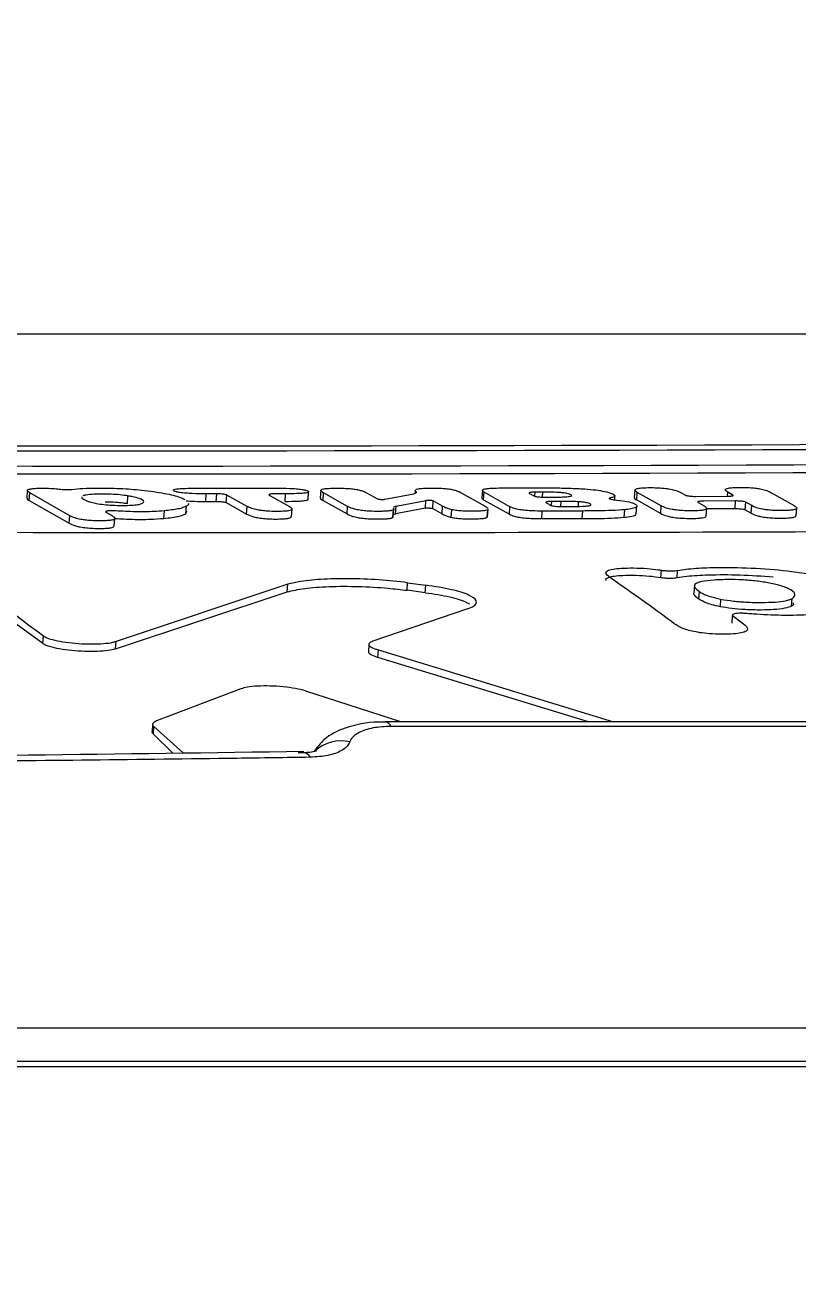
# Model space of a CAD drawing. Header units: millimetres. Extents: x -7735 to 7893, y -6545 to 6034.
# Drawn here: x 4756.22 to 4776.03, y 623.75 to 656.04 of the extents above; entities that cross this region are included whole.
import ezdxf

# ---------------------------------------------------------------- set-up
doc = ezdxf.new("R2010")
doc.units = ezdxf.units.MM
doc.layers.add('DIKOM_ОБЪЕКТ', color=7, linetype='Continuous')
doc.layers.add('DIKOM_РАЗМЕР_ОБЪЕКТА', color=7, linetype='Continuous')
doc.styles.add('style1', font='arial.ttf', dxfattribs={"width": 0.8})
doc.dimstyles.new('1-50', dxfattribs={"dimtxt": 300, "dimasz": 200, "dimexe": 100, "dimexo": 0, "dimgap": 100, "dimtad": 1, "dimtxsty": 'style1', "dimcen": 200, "dimclrd": 7, "dimclre": 7, "dimclrt": 7, "dimadec": 1, "dimazin": 2, "dimtfac": 1, "dimtmove": 0, "dimatfit": 2, "dimfxl": 0, "dimlwd": 25, "dimlwe": 18, "dimarcsym": 0})

# ---------------------------------------------------------------- blocks, each defined once
blk = doc.blocks.new('*D0')
at = {"layer": 'Defpoints', "color": 0, "transparency": 16777216}
for p in [(5893.216, 882.098), (-4595.736, 266.125), (5893.216, -5840.173)]:
    blk.add_point(p, dxfattribs=at)
at = {"layer": 'DIKOM_РАЗМЕР_ОБЪЕКТА', "color": 7, "lineweight": 18, "transparency": 16777216}
for p, q in [((5893.216, 882.098), (5893.216, -5940.173)), ((-4595.736, 266.125), (-4595.736, -5940.173))]:
    blk.add_line(p, q, dxfattribs=at)
at = {"layer": 'DIKOM_РАЗМЕР_ОБЪЕКТА', "color": 7, "lineweight": 25, "transparency": 16777216}
blk.add_line((-4395.736, -5840.173), (5693.216, -5840.173), dxfattribs=at)
at = {"layer": 'DIKOM_РАЗМЕР_ОБЪЕКТА', "color": 7, "transparency": 16777216}
for points in [[(-4395.736, -5806.84), (-4395.736, -5873.507), (-4595.736, -5840.173)], [(5693.216, -5806.84), (5693.216, -5873.507), (5893.216, -5840.173)]]:
    blk.add_solid(points, dxfattribs=at)
at = {"layer": 'DIKOM_РАЗМЕР_ОБЪЕКТА', "color": 7, "transparency": 16777216, "insert": (648.74, -5587.002), "char_height": 300, "attachment_point": 5, "style": 'style1'}
blk.add_mtext('10450', dxfattribs=at)

msp = doc.modelspace()

# ---------------------------------------------------------------- linework, layer by layer
at = {"layer": 'DIKOM_ОБЪЕКТ', "color": 7, "linetype": 'Continuous', "lineweight": 15}
for p, q in [((4898.899, 648.125), (4660.813, 648.125)), ((4756.275, 644.12), (4756.261, 643.926)), ((4756.323, 643.866), (4756.337, 644.06)), ((4757.364, 643.475), (4756.337, 644.06)), ((4758.841, 643.788), (4758.855, 643.982)), ((4760.599, 644.179), (4762.637, 644.18)), ((4760.848, 643.841), (4760.861, 644.035)), ((4761.131, 644.035), (4760.861, 644.035)), ((4761.117, 643.841), (4761.131, 644.035)), ((4761.375, 643.81), (4761.389, 644.004)), ((4761.908, 643.712), (4761.389, 644.004)), ((4762.477, 644.005), (4762.995, 643.713)), ((4762.896, 644.036), (4762.624, 644.036)), ((4762.882, 643.841), (4762.896, 644.036)), ((4763.473, 643.892), (4763.487, 644.087)), ((4763.797, 644.126), (4763.783, 643.932)), ((4763.857, 643.865), (4763.871, 644.059)), ((4764.486, 643.714), (4763.871, 644.059)), ((4764.972, 644.06), (4765.248, 643.907)), ((4765.439, 643.896), (4766.18, 644.039)), ((4766.219, 644.128), (4766.213, 644.049)), ((4766.254, 644.084), (4766.248, 644.089)), ((4767.395, 644.063), (4768.009, 643.717)), ((4767.939, 644.124), (4767.925, 643.929)), ((4767.971, 643.883), (4767.985, 644.077)), ((4768.646, 643.706), (4767.985, 644.077)), ((4768.418, 644.186), (4769.41, 644.187)), ((4769.282, 643.975), (4769.289, 644.08)), ((4769.49, 644.08), (4769.289, 644.08)), ((4769.481, 643.952), (4769.49, 644.08)), ((4769.522, 643.951), (4769.763, 643.951)), ((4771.331, 643.888), (4771.337, 643.983)), ((4771.847, 644.132), (4771.833, 643.937)), ((4771.896, 643.877), (4771.91, 644.071)), ((4772.524, 643.726), (4771.91, 644.071)), ((4773.011, 644.074), (4773.144, 644.001)), ((4773.403, 643.97), (4774.215, 643.972)), ((4774.221, 643.973), (4774.229, 644.077)), ((4774.362, 644.004), (4774.229, 644.077)), ((4774.361, 643.988), (4774.362, 644.004)), ((4775.317, 644.08), (4775.932, 643.736)), ((4756.323, 643.866), (4757.35, 643.281)), ((4760.339, 643.526), (4760.353, 643.72)), ((4760.848, 643.841), (4761.117, 643.841)), ((4761.375, 643.81), (4761.894, 643.518)), ((4761.894, 643.518), (4761.908, 643.712)), ((4763.046, 643.453), (4763.06, 643.647)), ((4763.857, 643.865), (4764.472, 643.519)), ((4764.472, 643.519), (4764.486, 643.714)), ((4765.647, 643.432), (4765.661, 643.626)), ((4765.655, 643.446), (4765.669, 643.641)), ((4765.66, 643.677), (4765.656, 643.666)), ((4765.73, 643.715), (4765.664, 643.693)), ((4765.717, 643.52), (4765.73, 643.715)), ((4766.479, 643.671), (4765.717, 643.52)), ((4765.73, 643.715), (4766.493, 643.865)), ((4766.479, 643.671), (4766.493, 643.865)), ((4766.666, 643.659), (4766.68, 643.853)), ((4766.666, 643.659), (4766.907, 643.522)), ((4766.921, 643.716), (4766.68, 643.853)), ((4766.907, 643.522), (4766.921, 643.716)), ((4767.142, 643.434), (4767.156, 643.628)), ((4767.971, 643.883), (4768.632, 643.512)), ((4768.066, 643.435), (4768.08, 643.629)), ((4768.075, 643.449), (4768.089, 643.643)), ((4768.083, 643.644), (4768.08, 643.629)), ((4768.632, 643.512), (4768.646, 643.706)), ((4769.711, 643.734), (4769.718, 643.841)), ((4769.96, 643.841), (4769.718, 643.841)), ((4769.95, 643.708), (4769.96, 643.841)), ((4769.95, 643.708), (4770.192, 643.709)), ((4770.4, 643.713), (4770.408, 643.832)), ((4771.221, 643.901), (4771.223, 643.931)), ((4771.575, 643.434), (4771.589, 643.628)), ((4771.885, 643.523), (4771.899, 643.717)), ((4771.896, 643.877), (4772.51, 643.532)), ((4772.51, 643.532), (4772.524, 643.726)), ((4773.471, 643.817), (4773.626, 643.729)), ((4774.431, 643.852), (4773.618, 643.85)), ((4773.677, 643.469), (4773.691, 643.664)), ((4773.69, 643.655), (4774.416, 643.657)), ((4774.416, 643.657), (4774.431, 643.852)), ((4774.675, 643.626), (4774.689, 643.821)), ((4774.675, 643.626), (4774.83, 643.538)), ((4774.844, 643.733), (4774.689, 643.821)), ((4774.83, 643.538), (4774.844, 643.733)), ((4775.983, 643.476), (4775.997, 643.67)), ((4757.35, 643.281), (4757.364, 643.475)), ((4758.291, 643.568), (4758.455, 643.472)), ((4758.505, 643.212), (4758.519, 643.406)), ((4759.775, 643.405), (4759.789, 643.599)), ((4760.339, 643.526), (4760.368, 643.596)), ((4768.066, 643.435), (4768.068, 643.449)), ((4769.46, 643.399), (4769.474, 643.593)), ((4769.46, 643.399), (4770.499, 643.401)), ((4770.514, 643.595), (4769.474, 643.593)), ((4770.499, 643.401), (4770.514, 643.595)), ((4772.516, 641.885), (4772.53, 642.078)), ((4772.929, 641.879), (4772.943, 642.073)), ((4762.954, 641.717), (4758.552, 640.256)), ((4762.94, 641.523), (4762.954, 641.717)), ((4766.008, 641.564), (4766.022, 641.758)), ((4766.022, 641.758), (4766.49, 641.696)), ((4766.476, 641.502), (4766.49, 641.696)), ((4773.374, 641.686), (4773.36, 641.491)), ((4756.676, 640.199), (4754.764, 641.589)), ((4758.538, 640.063), (4762.94, 641.523)), ((4766.476, 641.502), (4766.008, 641.564)), ((4773.488, 641.337), (4773.502, 641.53)), ((4767.559, 641.088), (4765.131, 640.26)), ((4774.042, 641.143), (4774.055, 641.337)), ((4775.863, 641.157), (4775.877, 641.35)), ((4774.342, 640.722), (4774.355, 640.915)), ((4774.355, 640.915), (4774.635, 640.708)), ((4756.676, 640.199), (4756.69, 640.393)), ((4758.538, 640.063), (4758.552, 640.256)), ((4765.031, 640.182), (4765.017, 639.989)), ((4765.26, 639.844), (4765.274, 640.038)), ((4770.658, 638.191), (4765.26, 639.844)), ((4765.274, 640.038), (4771.304, 638.191)), ((4761.751, 639.04), (4759.588, 638.219)), ((4763.405, 638.988), (4765.868, 638.191)), ((4759.487, 638.133), (4759.473, 637.94)), ((4830.644, 638.191), (4765.452, 638.191)), ((4759.508, 637.877), (4759.521, 638.071)), ((4760.006, 637.392), (4759.508, 637.877)), ((4759.521, 638.071), (4760.275, 637.395)), ((4830.742, 638.077), (4765.602, 638.077)), ((4763.365, 637.401), (4763.355, 637.401)), ((4658.591, 630.356), (4936.9, 630.356)), ((4936.899, 629.489), (4659.227, 629.489)), ((4936.899, 629.354), (4659.485, 629.354))]:
    msp.add_line(p, q, dxfattribs=at)
for centre, radius, start, end in [((4765.427, 638.004), 0.189, 22.5751, 81.6009), ((4764.316, 636.721), 0.986, 76.9164, 131.9414), ((4763.336, 637.192), 0.212, 26.1808, 81.9573)]:
    msp.add_arc(centre, radius, start, end, dxfattribs=at)
for points, knots in [([(4765.966, 267.127), (4765.959, 269.147), (4765.939, 275.006), (4765.781, 284.701), (4765.438, 296.2), (4764.931, 307.676), (4764.264, 319.121), (4763.433, 330.527), (4762.442, 341.883), (4761.291, 353.183), (4759.98, 364.418), (4758.512, 375.578), (4756.885, 386.657), (4755.103, 397.645), (4753.166, 408.534), (4751.076, 419.316), (4748.834, 429.983), (4746.442, 440.528), (4743.901, 450.941), (4741.214, 461.215), (4738.383, 471.343), (4735.41, 481.316), (4732.296, 491.128), (4729.044, 500.771), (4725.658, 510.239), (4722.138, 519.522), (4718.489, 528.615), (4714.711, 537.511), (4710.808, 546.203), (4706.784, 554.685), (4702.642, 562.95), (4698.383, 570.992), (4694.011, 578.805), (4689.531, 586.384), (4684.943, 593.721), (4680.254, 600.812), (4675.465, 607.651), (4670.58, 614.234), (4665.604, 620.555), (4660.539, 626.609), (4655.389, 632.392), (4650.159, 637.9), (4644.853, 643.127), (4639.473, 648.07), (4634.025, 652.726), (4628.512, 657.09), (4622.939, 661.16), (4617.31, 664.931), (4611.63, 668.406), (4605.901, 671.558), (4601.282, 673.896), (4598.561, 675.073), (4597.779, 675.412)], [0, 0, 0, 0, 0.010755, 0.031188, 0.051621, 0.072055, 0.092489, 0.112922, 0.133356, 0.15379, 0.174224, 0.194659, 0.215093, 0.235528, 0.255963, 0.276399, 0.296834, 0.317271, 0.337707, 0.358144, 0.378582, 0.399019, 0.419458, 0.439897, 0.460336, 0.480776, 0.501217, 0.521658, 0.5421, 0.562542, 0.582985, 0.603428, 0.623873, 0.644317, 0.664762, 0.685208, 0.705653, 0.726099, 0.746544, 0.76699, 0.787434, 0.807878, 0.828321, 0.848762, 0.8692, 0.889637, 0.91007, 0.930499, 0.950924, 0.971343, 0.991758, 1, 1, 1, 1]), ([(4835.851, 645.749), (4809.82, 645.5), (4757.755, 645.003), (4705.762, 645.509), (4679.763, 645.762)], [0, 0, 0, 0, 0.4999606, 1, 1, 1, 1]), ([(4836.119, 645.636), (4810.088, 645.381), (4758.022, 644.872), (4706.03, 645.39), (4680.032, 645.648)], [0, 0, 0, 0, 0.499958, 1, 1, 1, 1]), ([(4836.924, 645.28), (4810.892, 645.008), (4758.824, 644.464), (4706.834, 645.017), (4680.837, 645.294)], [0, 0, 0, 0, 0.499953, 1, 1, 1, 1]), ([(4680.822, 645.099), (4706.815, 644.822), (4758.805, 644.269), (4810.873, 644.813), (4836.91, 645.085)], [0, 0, 0, 0, 0.499954, 1, 1, 1, 1]), ([(4756.337, 644.06), (4756.305, 644.081), (4756.258, 644.111), (4756.291, 644.147), (4756.372, 644.168), (4756.52, 644.179), (4756.708, 644.182), (4756.916, 644.175), (4757.057, 644.162), (4757.122, 644.154), (4757.135, 644.153)], [0, 0, 0, 0, 0.26188, 0.378454, 0.496281, 0.598396, 0.727886, 0.860207, 0.972247, 1, 1, 1, 1]), ([(4757.135, 644.153), (4757.156, 644.15), (4757.199, 644.146), (4757.271, 644.143), (4757.339, 644.143), (4757.387, 644.146), (4757.407, 644.148), (4757.413, 644.149)], [0, 0, 0, 0, 0.226842, 0.453773, 0.681694, 0.907553, 1, 1, 1, 1]), ([(4757.413, 644.149), (4757.506, 644.159), (4757.69, 644.179), (4758.127, 644.187), (4758.649, 644.177), (4759.157, 644.14), (4759.417, 644.106), (4759.517, 644.093)], [0, 0, 0, 0, 0.172548, 0.344064, 0.597234, 0.845517, 1, 1, 1, 1]), ([(4757.677, 643.954), (4757.675, 643.952), (4757.654, 643.928), (4757.705, 643.901), (4757.751, 643.877)], [0, 0, 0, 0, 0.09231, 1, 1, 1, 1]), ([(4758.855, 643.982), (4758.79, 643.992), (4758.661, 644.011), (4758.427, 644.026), (4758.194, 644.03), (4757.969, 644.025), (4757.787, 644.008), (4757.725, 643.99), (4757.699, 643.983)], [0, 0, 0, 0, 0.1705556, 0.3421337, 0.4899672, 0.6667457, 0.8602461, 1, 1, 1, 1]), ([(4759.213, 643.785), (4759.237, 643.803), (4759.291, 643.843), (4759.18, 643.907), (4759.012, 643.956), (4758.889, 643.977), (4758.855, 643.982)], [0, 0, 0, 0, 0.283754, 0.639783, 0.900094, 1, 1, 1, 1]), ([(4759.517, 644.093), (4759.7, 644.062), (4760.065, 644.002), (4760.231, 643.929), (4760.314, 643.893)], [0, 0, 0, 0, 0.50067, 1, 1, 1, 1]), ([(4760.861, 644.035), (4760.743, 644.036), (4760.571, 644.037), (4760.339, 644.05), (4760.192, 644.065), (4760.084, 644.087), (4760.024, 644.112), (4760.01, 644.136), (4760.06, 644.154), (4760.162, 644.168), (4760.344, 644.178), (4760.506, 644.179), (4760.599, 644.179)], [0, 0, 0, 0, 0.182528, 0.266103, 0.350437, 0.422646, 0.513411, 0.608933, 0.675544, 0.741999, 0.853308, 1, 1, 1, 1]), ([(4761.389, 644.004), (4761.387, 644.006), (4761.378, 644.01), (4761.348, 644.018), (4761.292, 644.027), (4761.224, 644.033), (4761.168, 644.035), (4761.138, 644.035), (4761.131, 644.035)], [0, 0, 0, 0, 0.070182, 0.28716, 0.503955, 0.719298, 0.931953, 1, 1, 1, 1]), ([(4762.624, 644.036), (4762.602, 644.035), (4762.558, 644.035), (4762.506, 644.029), (4762.475, 644.022), (4762.466, 644.013), (4762.474, 644.007), (4762.477, 644.005)], [0, 0, 0, 0, 0.212281, 0.425863, 0.63888, 0.853683, 1, 1, 1, 1]), ([(4762.637, 644.18), (4762.757, 644.179), (4762.931, 644.178), (4763.166, 644.166), (4763.314, 644.15), (4763.422, 644.129), (4763.482, 644.104), (4763.495, 644.08), (4763.445, 644.061), (4763.342, 644.047), (4763.157, 644.037), (4762.991, 644.036), (4762.896, 644.036)], [0, 0, 0, 0, 0.184002, 0.267157, 0.351023, 0.423221, 0.512705, 0.606603, 0.672699, 0.738719, 0.850613, 1, 1, 1, 1]), ([(4763.871, 644.059), (4763.856, 644.068), (4763.825, 644.087), (4763.796, 644.11), (4763.802, 644.122), (4763.803, 644.126)], [0, 0, 0, 0, 0.412719, 0.828363, 1, 1, 1, 1]), ([(4763.808, 644.142), (4763.823, 644.149), (4763.853, 644.162), (4763.968, 644.175), (4764.154, 644.182), (4764.359, 644.18), (4764.552, 644.17), (4764.666, 644.157), (4764.719, 644.147), (4764.737, 644.144)], [0, 0, 0, 0, 0.135337, 0.270952, 0.43568, 0.673183, 0.803007, 0.933142, 1, 1, 1, 1]), ([(4764.737, 644.144), (4764.775, 644.135), (4764.849, 644.117), (4764.917, 644.088), (4764.954, 644.07), (4764.972, 644.06)], [0, 0, 0, 0, 0.341958, 0.669494, 1, 1, 1, 1]), ([(4766.18, 644.039), (4766.208, 644.045), (4766.253, 644.056), (4766.252, 644.069), (4766.251, 644.074)], [0, 0, 0, 0, 0.621305, 1, 1, 1, 1]), ([(4766.248, 644.089), (4766.241, 644.095), (4766.227, 644.107), (4766.215, 644.121), (4766.22, 644.127), (4766.221, 644.128)], [0, 0, 0, 0, 0.445537, 0.936835, 1, 1, 1, 1]), ([(4766.23, 644.144), (4766.245, 644.151), (4766.275, 644.164), (4766.391, 644.177), (4766.576, 644.184), (4766.781, 644.183), (4766.974, 644.172), (4767.088, 644.159), (4767.141, 644.15), (4767.159, 644.147)], [0, 0, 0, 0, 0.135259, 0.271114, 0.435425, 0.672872, 0.802663, 0.933129, 1, 1, 1, 1]), ([(4767.159, 644.147), (4767.197, 644.137), (4767.27, 644.119), (4767.34, 644.091), (4767.376, 644.072), (4767.395, 644.063)], [0, 0, 0, 0, 0.341375, 0.669401, 1, 1, 1, 1]), ([(4767.985, 644.077), (4767.961, 644.094), (4767.923, 644.12), (4767.96, 644.152), (4768.053, 644.171), (4768.211, 644.183), (4768.341, 644.185), (4768.418, 644.186)], [0, 0, 0, 0, 0.2992448, 0.4676222, 0.6373916, 0.7855402, 1, 1, 1, 1]), ([(4769.289, 644.08), (4769.267, 644.079), (4769.223, 644.078), (4769.172, 644.073), (4769.14, 644.065), (4769.132, 644.057), (4769.14, 644.051), (4769.143, 644.048)], [0, 0, 0, 0, 0.21218, 0.42567, 0.639064, 0.853605, 1, 1, 1, 1]), ([(4769.143, 644.048), (4769.172, 644.032), (4769.212, 644.01), (4769.253, 643.987), (4769.263, 643.982)], [0, 0, 0, 0, 0.7408276, 1, 1, 1, 1]), ([(4769.263, 643.982), (4769.264, 643.981), (4769.27, 643.978), (4769.294, 643.97), (4769.346, 643.961), (4769.412, 643.954), (4769.473, 643.951), (4769.509, 643.951), (4769.522, 643.951)], [0, 0, 0, 0, 0.017709, 0.234414, 0.451322, 0.667558, 0.881057, 1, 1, 1, 1]), ([(4769.41, 644.187), (4769.535, 644.187), (4769.784, 644.187), (4770.174, 644.181), (4770.434, 644.167), (4770.566, 644.16)], [0, 0, 0, 0, 0.330447, 0.659563, 1, 1, 1, 1]), ([(4770.135, 643.963), (4770.158, 643.966), (4770.203, 643.972), (4770.227, 643.985), (4770.227, 644.004), (4770.194, 644.025), (4770.111, 644.047), (4770.01, 644.061), (4769.864, 644.073), (4769.686, 644.079), (4769.554, 644.08), (4769.49, 644.08)], [0, 0, 0, 0, 0.083706, 0.167407, 0.227885, 0.394174, 0.492826, 0.592013, 0.682771, 0.846761, 1, 1, 1, 1]), ([(4769.763, 643.951), (4769.808, 643.952), (4769.895, 643.952), (4770.025, 643.955), (4770.098, 643.96), (4770.135, 643.963)], [0, 0, 0, 0, 0.335317, 0.661648, 1, 1, 1, 1]), ([(4770.566, 644.16), (4770.664, 644.152), (4770.858, 644.136), (4771.108, 644.093), (4771.278, 644.04), (4771.363, 643.985), (4771.305, 643.949), (4771.242, 643.935), (4771.223, 643.931)], [0, 0, 0, 0, 0.16752, 0.33532, 0.555393, 0.78835, 0.932151, 1, 1, 1, 1]), ([(4771.91, 644.071), (4771.878, 644.092), (4771.832, 644.122), (4771.862, 644.158), (4771.943, 644.179), (4772.091, 644.192), (4772.268, 644.195), (4772.448, 644.191), (4772.604, 644.179), (4772.75, 644.16), (4772.907, 644.124), (4772.971, 644.094), (4773.011, 644.074)], [0, 0, 0, 0, 0.184117, 0.26801, 0.35275, 0.425577, 0.51742, 0.595015, 0.659517, 0.723927, 0.825212, 1, 1, 1, 1]), ([(4773.144, 644.001), (4773.145, 644), (4773.151, 643.996), (4773.175, 643.989), (4773.227, 643.98), (4773.292, 643.974), (4773.354, 643.97), (4773.39, 643.97), (4773.403, 643.97)], [0, 0, 0, 0, 0.017734, 0.234389, 0.451272, 0.666212, 0.881102, 1, 1, 1, 1]), ([(4774.229, 644.077), (4774.196, 644.098), (4774.149, 644.129), (4774.18, 644.165), (4774.257, 644.186), (4774.4, 644.198), (4774.582, 644.201), (4774.772, 644.196), (4774.936, 644.183), (4775.082, 644.161), (4775.222, 644.126), (4775.282, 644.097), (4775.317, 644.08)], [0, 0, 0, 0, 0.189223, 0.270895, 0.353366, 0.425182, 0.512772, 0.604626, 0.670305, 0.735498, 0.846929, 1, 1, 1, 1]), ([(4774.215, 643.972), (4774.237, 643.973), (4774.281, 643.974), (4774.332, 643.979), (4774.364, 643.987), (4774.373, 643.996), (4774.365, 644.002), (4774.362, 644.004)], [0, 0, 0, 0, 0.212324, 0.425836, 0.638782, 0.853663, 1, 1, 1, 1]), ([(4837.546, 643.672), (4824.909, 643.492), (4799.634, 643.132), (4761.744, 642.985), (4723.872, 643.144), (4698.643, 643.511), (4686.028, 643.694)], [0, 0, 0, 0, 0.249967, 0.49993, 0.749966, 1, 1, 1, 1]), ([(4756.269, 643.926), (4756.272, 643.912), (4756.275, 643.893), (4756.311, 643.872), (4756.323, 643.866)], [0, 0, 0, 0, 0.673656, 1, 1, 1, 1]), ([(4757.751, 643.877), (4757.771, 643.868), (4757.81, 643.849), (4757.911, 643.815), (4758.025, 643.794), (4758.093, 643.781)], [0, 0, 0, 0, 0.289197, 0.572011, 1, 1, 1, 1]), ([(4758.093, 643.781), (4758.157, 643.772), (4758.285, 643.755), (4758.534, 643.739), (4758.779, 643.736), (4759, 643.744), (4759.143, 643.762), (4759.192, 643.778), (4759.213, 643.785)], [0, 0, 0, 0, 0.1669885, 0.3345572, 0.5382118, 0.7053263, 0.8730979, 1, 1, 1, 1]), ([(4758.273, 643.833), (4758.288, 643.833), (4758.372, 643.833), (4758.536, 643.824), (4758.713, 643.807), (4758.805, 643.793), (4758.841, 643.788)], [0, 0, 0, 0, 0.078329, 0.42661, 0.775722, 1, 1, 1, 1]), ([(4760.353, 643.72), (4760.327, 643.707), (4760.274, 643.68), (4760.109, 643.636), (4759.915, 643.614), (4759.789, 643.599)], [0, 0, 0, 0, 0.264585, 0.52627, 1, 1, 1, 1]), ([(4760.344, 643.855), (4760.417, 643.851), (4760.587, 643.842), (4760.753, 643.841), (4760.848, 643.841)], [0, 0, 0, 0, 0.431267, 1, 1, 1, 1]), ([(4760.396, 643.789), (4760.401, 643.784), (4760.425, 643.759), (4760.385, 643.737), (4760.353, 643.72)], [0, 0, 0, 0, 0.226417, 1, 1, 1, 1]), ([(4761.117, 643.841), (4761.123, 643.841), (4761.153, 643.841), (4761.207, 643.839), (4761.275, 643.833), (4761.331, 643.824), (4761.363, 643.816), (4761.373, 643.811), (4761.375, 643.81)], [0, 0, 0, 0, 0.060736, 0.273317, 0.486009, 0.699645, 0.914828, 1, 1, 1, 1]), ([(4762.995, 643.713), (4763.028, 643.69), (4763.076, 643.658), (4763.044, 643.619), (4762.967, 643.598), (4762.824, 643.585), (4762.643, 643.582), (4762.453, 643.588), (4762.29, 643.603), (4762.144, 643.626), (4762.004, 643.664), (4761.943, 643.694), (4761.908, 643.712)], [0, 0, 0, 0, 0.1906492, 0.2721733, 0.3544958, 0.4264927, 0.5132919, 0.6043628, 0.6695926, 0.7344914, 0.8457169, 1, 1, 1, 1]), ([(4762.882, 643.841), (4763.001, 643.842), (4763.173, 643.844), (4763.362, 643.856), (4763.454, 643.873), (4763.473, 643.883), (4763.473, 643.892), (4763.473, 643.892)], [0, 0, 0, 0, 0.438625, 0.632946, 0.829413, 0.999282, 1, 1, 1, 1]), ([(4763.789, 643.931), (4763.787, 643.928), (4763.781, 643.916), (4763.811, 643.893), (4763.842, 643.874), (4763.857, 643.865)], [0, 0, 0, 0, 0.161795, 0.578407, 1, 1, 1, 1]), ([(4765.661, 643.626), (4765.648, 643.619), (4765.621, 643.606), (4765.533, 643.594), (4765.435, 643.588), (4765.301, 643.584), (4765.132, 643.585), (4764.946, 643.597), (4764.79, 643.616), (4764.625, 643.651), (4764.538, 643.685), (4764.494, 643.709), (4764.486, 643.714)], [0, 0, 0, 0, 0.087392, 0.17533, 0.226364, 0.293206, 0.427961, 0.518717, 0.610004, 0.730112, 0.947164, 1, 1, 1, 1]), ([(4765.248, 643.907), (4765.249, 643.906), (4765.253, 643.904), (4765.267, 643.9), (4765.295, 643.896), (4765.328, 643.893), (4765.364, 643.891), (4765.398, 643.891), (4765.424, 643.893), (4765.434, 643.895), (4765.439, 643.896)], [0, 0, 0, 0, 0.0380793, 0.1855028, 0.3326746, 0.4779548, 0.6232055, 0.7673463, 0.9119999, 1, 1, 1, 1]), ([(4765.656, 643.666), (4765.66, 643.662), (4765.666, 643.654), (4765.671, 643.641), (4765.665, 643.631), (4765.661, 643.626)], [0, 0, 0, 0, 0.298065, 0.596422, 1, 1, 1, 1]), ([(4766.479, 643.671), (4766.481, 643.671), (4766.489, 643.672), (4766.508, 643.674), (4766.541, 643.675), (4766.577, 643.673), (4766.611, 643.671), (4766.64, 643.667), (4766.658, 643.662), (4766.664, 643.66), (4766.666, 643.659)], [0, 0, 0, 0, 0.0231051, 0.1723317, 0.32115, 0.4687234, 0.6176408, 0.7660441, 0.9157635, 1, 1, 1, 1]), ([(4766.68, 643.853), (4766.679, 643.853), (4766.675, 643.856), (4766.661, 643.86), (4766.633, 643.864), (4766.599, 643.867), (4766.563, 643.869), (4766.529, 643.868), (4766.506, 643.867), (4766.496, 643.865), (4766.493, 643.865)], [0, 0, 0, 0, 0.0426, 0.193772, 0.345857, 0.4949, 0.644215, 0.792833, 0.94059, 1, 1, 1, 1]), ([(4767.156, 643.628), (4767.118, 643.638), (4767.044, 643.657), (4766.975, 643.687), (4766.939, 643.706), (4766.921, 643.716)], [0, 0, 0, 0, 0.342163, 0.669837, 1, 1, 1, 1]), ([(4768.08, 643.629), (4768.067, 643.622), (4768.041, 643.609), (4767.934, 643.594), (4767.756, 643.587), (4767.553, 643.588), (4767.358, 643.598), (4767.235, 643.613), (4767.178, 643.624), (4767.156, 643.628)], [0, 0, 0, 0, 0.129525, 0.259717, 0.414662, 0.653721, 0.785428, 0.917832, 1, 1, 1, 1]), ([(4767.925, 643.929), (4767.925, 643.929), (4767.915, 643.914), (4767.943, 643.898), (4767.971, 643.883)], [0, 0, 0, 0, 0.0161419, 1, 1, 1, 1]), ([(4768.009, 643.717), (4768.026, 643.707), (4768.06, 643.688), (4768.076, 643.668), (4768.084, 643.658)], [0, 0, 0, 0, 0.5087057, 1, 1, 1, 1]), ([(4769.474, 643.593), (4769.391, 643.594), (4769.25, 643.595), (4769.047, 643.608), (4768.883, 643.629), (4768.734, 643.663), (4768.679, 643.69), (4768.646, 643.706)], [0, 0, 0, 0, 0.222176, 0.377166, 0.532493, 0.719268, 1, 1, 1, 1]), ([(4769.718, 643.841), (4769.696, 643.84), (4769.652, 643.84), (4769.601, 643.834), (4769.569, 643.826), (4769.561, 643.817), (4769.568, 643.811), (4769.571, 643.809)], [0, 0, 0, 0, 0.212261, 0.425728, 0.639437, 0.853976, 1, 1, 1, 1]), ([(4769.571, 643.809), (4769.584, 643.801), (4769.624, 643.779), (4769.665, 643.756), (4769.692, 643.74)], [0, 0, 0, 0, 0.325381, 1, 1, 1, 1]), ([(4769.692, 643.74), (4769.692, 643.74), (4769.699, 643.736), (4769.722, 643.729), (4769.774, 643.719), (4769.84, 643.712), (4769.901, 643.709), (4769.937, 643.709), (4769.95, 643.708)], [0, 0, 0, 0, 0.017732, 0.234174, 0.449985, 0.666206, 0.879659, 1, 1, 1, 1]), ([(4770.408, 643.832), (4770.355, 643.835), (4770.253, 643.839), (4770.104, 643.841), (4770.008, 643.841), (4769.96, 643.841)], [0, 0, 0, 0, 0.34746, 0.672663, 1, 1, 1, 1]), ([(4770.192, 643.709), (4770.301, 643.71), (4770.456, 643.711), (4770.625, 643.723), (4770.707, 643.738), (4770.733, 643.758), (4770.704, 643.78), (4770.646, 643.802), (4770.552, 643.819), (4770.47, 643.828), (4770.42, 643.832), (4770.408, 643.832)], [0, 0, 0, 0, 0.252545, 0.360164, 0.468957, 0.564018, 0.678189, 0.80061, 0.886367, 0.972234, 1, 1, 1, 1]), ([(4771.589, 643.628), (4771.482, 643.62), (4771.269, 643.605), (4770.896, 643.597), (4770.642, 643.596), (4770.514, 643.595)], [0, 0, 0, 0, 0.332873, 0.664336, 1, 1, 1, 1]), ([(4771.223, 643.931), (4771.214, 643.929), (4771.196, 643.924), (4771.188, 643.915), (4771.204, 643.904), (4771.242, 643.894), (4771.285, 643.887), (4771.313, 643.884), (4771.318, 643.883)], [0, 0, 0, 0, 0.152685, 0.350251, 0.54878, 0.747559, 0.946551, 1, 1, 1, 1]), ([(4771.318, 643.883), (4771.415, 643.872), (4771.608, 643.85), (4771.818, 643.8), (4771.906, 643.742), (4771.9, 643.687), (4771.767, 643.648), (4771.643, 643.634), (4771.589, 643.628)], [0, 0, 0, 0, 0.162486, 0.326421, 0.523416, 0.734363, 0.88452, 1, 1, 1, 1]), ([(4771.84, 643.937), (4771.837, 643.934), (4771.823, 643.915), (4771.862, 643.894), (4771.896, 643.877)], [0, 0, 0, 0, 0.142212, 1, 1, 1, 1]), ([(4773.626, 643.729), (4773.659, 643.707), (4773.707, 643.675), (4773.675, 643.635), (4773.599, 643.613), (4773.458, 643.601), (4773.277, 643.598), (4773.088, 643.602), (4772.921, 643.616), (4772.771, 643.639), (4772.623, 643.676), (4772.561, 643.708), (4772.524, 643.726)], [0, 0, 0, 0, 0.19243, 0.272679, 0.35371, 0.425023, 0.510107, 0.600025, 0.666767, 0.733345, 0.84103, 1, 1, 1, 1]), ([(4773.618, 643.85), (4773.596, 643.849), (4773.552, 643.848), (4773.501, 643.843), (4773.469, 643.835), (4773.46, 643.826), (4773.468, 643.82), (4773.471, 643.817)], [0, 0, 0, 0, 0.21239, 0.425163, 0.638915, 0.853838, 1, 1, 1, 1]), ([(4774.416, 643.657), (4774.428, 643.657), (4774.462, 643.657), (4774.522, 643.654), (4774.588, 643.648), (4774.641, 643.639), (4774.666, 643.631), (4774.674, 643.627), (4774.675, 643.626)], [0, 0, 0, 0, 0.105832, 0.318768, 0.531069, 0.74574, 0.961144, 1, 1, 1, 1]), ([(4774.689, 643.821), (4774.687, 643.822), (4774.677, 643.827), (4774.648, 643.835), (4774.592, 643.843), (4774.524, 643.85), (4774.468, 643.852), (4774.438, 643.852), (4774.431, 643.852)], [0, 0, 0, 0, 0.0705308, 0.2867533, 0.5036631, 0.7191589, 0.9333371, 1, 1, 1, 1]), ([(4775.932, 643.736), (4775.965, 643.713), (4776.013, 643.682), (4775.981, 643.642), (4775.904, 643.62), (4775.762, 643.607), (4775.581, 643.604), (4775.391, 643.609), (4775.228, 643.624), (4775.082, 643.647), (4774.94, 643.684), (4774.879, 643.715), (4774.844, 643.733)], [0, 0, 0, 0, 0.190746, 0.272143, 0.354346, 0.426092, 0.512687, 0.60336, 0.668464, 0.733238, 0.844678, 1, 1, 1, 1]), ([(4758.455, 643.472), (4758.488, 643.449), (4758.535, 643.417), (4758.505, 643.378), (4758.43, 643.356), (4758.292, 643.344), (4758.117, 643.342), (4757.932, 643.347), (4757.765, 643.361), (4757.615, 643.384), (4757.464, 643.423), (4757.402, 643.456), (4757.364, 643.475)], [0, 0, 0, 0, 0.19044, 0.269862, 0.350151, 0.420744, 0.504444, 0.593001, 0.660683, 0.728008, 0.834729, 1, 1, 1, 1]), ([(4758.536, 643.597), (4758.513, 643.598), (4758.466, 643.601), (4758.397, 643.601), (4758.34, 643.597), (4758.299, 643.59), (4758.281, 643.58), (4758.282, 643.573), (4758.291, 643.569), (4758.291, 643.568)], [0, 0, 0, 0, 0.1637437, 0.3278339, 0.4911057, 0.6549698, 0.8198894, 0.9854982, 1, 1, 1, 1]), ([(4758.522, 643.403), (4758.676, 643.394), (4758.982, 643.377), (4759.425, 643.38), (4759.661, 643.397), (4759.775, 643.405)], [0, 0, 0, 0, 0.340967, 0.680519, 1, 1, 1, 1]), ([(4759.789, 643.599), (4759.702, 643.593), (4759.485, 643.576), (4759.049, 643.57), (4758.709, 643.588), (4758.536, 643.597)], [0, 0, 0, 0, 0.248363, 0.616604, 1, 1, 1, 1]), ([(4759.775, 643.405), (4759.847, 643.412), (4759.988, 643.427), (4760.204, 643.466), (4760.285, 643.502), (4760.339, 643.526)], [0, 0, 0, 0, 0.264582, 0.517708, 1, 1, 1, 1]), ([(4761.894, 643.518), (4761.938, 643.496), (4762.002, 643.464), (4762.167, 643.425), (4762.319, 643.403), (4762.504, 643.391), (4762.695, 643.388), (4762.866, 643.394), (4762.976, 643.409), (4763.037, 643.429), (4763.037, 643.445), (4763.038, 643.453)], [0, 0, 0, 0, 0.235005, 0.3352924, 0.436629, 0.5251751, 0.632212, 0.7443773, 0.8246002, 0.9046441, 1, 1, 1, 1]), ([(4764.472, 643.519), (4764.513, 643.499), (4764.575, 643.468), (4764.729, 643.43), (4764.876, 643.408), (4765.052, 643.394), (4765.241, 643.39), (4765.414, 643.392), (4765.549, 643.402), (4765.621, 643.417), (4765.64, 643.428), (4765.647, 643.432)], [0, 0, 0, 0, 0.23327, 0.350071, 0.447196, 0.54474, 0.656051, 0.771145, 0.858895, 0.947015, 1, 1, 1, 1]), ([(4765.641, 643.483), (4765.64, 643.486), (4765.639, 643.497), (4765.667, 643.51), (4765.707, 643.518), (4765.717, 643.52)], [0, 0, 0, 0, 0.170787, 0.791347, 1, 1, 1, 1]), ([(4765.647, 643.432), (4765.651, 643.436), (4765.656, 643.44), (4765.654, 643.445), (4765.654, 643.446)], [0, 0, 0, 0, 0.815949, 1, 1, 1, 1]), ([(4766.907, 643.522), (4766.925, 643.512), (4766.962, 643.492), (4767.032, 643.462), (4767.105, 643.443), (4767.142, 643.434)], [0, 0, 0, 0, 0.338238, 0.665333, 1, 1, 1, 1]), ([(4767.142, 643.434), (4767.178, 643.427), (4767.25, 643.414), (4767.407, 643.399), (4767.611, 643.392), (4767.81, 643.394), (4767.967, 643.405), (4768.041, 643.419), (4768.059, 643.43), (4768.066, 643.435)], [0, 0, 0, 0, 0.129943, 0.260302, 0.415618, 0.654339, 0.785804, 0.918182, 1, 1, 1, 1]), ([(4768.632, 643.512), (4768.668, 643.494), (4768.724, 643.467), (4768.88, 643.433), (4769.044, 643.413), (4769.246, 643.4), (4769.381, 643.399), (4769.46, 643.399)], [0, 0, 0, 0, 0.30074, 0.469351, 0.639564, 0.787793, 1, 1, 1, 1]), ([(4770.499, 643.401), (4770.625, 643.401), (4770.877, 643.403), (4771.251, 643.41), (4771.466, 643.426), (4771.575, 643.434)], [0, 0, 0, 0, 0.329595, 0.659724, 1, 1, 1, 1]), ([(4771.575, 643.434), (4771.647, 643.442), (4771.79, 643.46), (4771.884, 643.494), (4771.873, 643.517), (4771.87, 643.524)], [0, 0, 0, 0, 0.406362, 0.814292, 1, 1, 1, 1]), ([(4772.51, 643.532), (4772.554, 643.51), (4772.618, 643.479), (4772.784, 643.44), (4772.941, 643.418), (4773.133, 643.406), (4773.317, 643.403), (4773.481, 643.409), (4773.593, 643.422), (4773.665, 643.442), (4773.671, 643.459), (4773.674, 643.469)], [0, 0, 0, 0, 0.228587, 0.331514, 0.435504, 0.525243, 0.637066, 0.731397, 0.810331, 0.88905, 1, 1, 1, 1]), ([(4774.83, 643.538), (4774.875, 643.516), (4774.939, 643.484), (4775.105, 643.445), (4775.257, 643.424), (4775.442, 643.412), (4775.632, 643.41), (4775.803, 643.416), (4775.913, 643.432), (4775.974, 643.452), (4775.975, 643.468), (4775.975, 643.477)], [0, 0, 0, 0, 0.2369413, 0.3369092, 0.4380276, 0.5264173, 0.6330018, 0.7446984, 0.8247965, 0.9046549, 1, 1, 1, 1]), ([(4757.35, 643.281), (4757.394, 643.258), (4757.458, 643.226), (4757.625, 643.186), (4757.781, 643.163), (4757.972, 643.15), (4758.154, 643.147), (4758.315, 643.152), (4758.423, 643.164), (4758.493, 643.184), (4758.499, 643.202), (4758.502, 643.212)], [0, 0, 0, 0, 0.232877, 0.335805, 0.439712, 0.529885, 0.643209, 0.735195, 0.81285, 0.890393, 1, 1, 1, 1]), ([(4771.207, 641.892), (4771.155, 641.934), (4771.081, 641.994), (4771.132, 642.067), (4771.265, 642.108), (4771.506, 642.132), (4771.812, 642.139), (4772.151, 642.126), (4772.39, 642.1), (4772.502, 642.083), (4772.53, 642.078)], [0, 0, 0, 0, 0.256508, 0.3727724, 0.4902887, 0.5914731, 0.7200667, 0.8515128, 0.9631518, 1, 1, 1, 1]), ([(4772.53, 642.078), (4772.56, 642.074), (4772.621, 642.066), (4772.727, 642.06), (4772.827, 642.06), (4772.9, 642.066), (4772.932, 642.071), (4772.943, 642.073)], [0, 0, 0, 0, 0.2219187, 0.4445386, 0.66589, 0.8873696, 1, 1, 1, 1]), ([(4772.943, 642.073), (4773.09, 642.094), (4773.383, 642.136), (4774.091, 642.155), (4774.943, 642.139), (4775.783, 642.068), (4776.213, 642), (4776.381, 641.974)], [0, 0, 0, 0, 0.1701819, 0.3395012, 0.5935173, 0.8418024, 1, 1, 1, 1]), ([(4754.778, 641.783), (4755.144, 641.526), (4755.783, 641.079), (4756.419, 640.598), (4756.69, 640.393)], [0, 0, 0, 0, 0.574177, 1, 1, 1, 1]), ([(4766.022, 641.758), (4765.779, 641.785), (4765.293, 641.84), (4764.502, 641.868), (4763.781, 641.85), (4763.251, 641.795), (4763.039, 641.74), (4762.954, 641.717)], [0, 0, 0, 0, 0.214283, 0.428664, 0.642619, 0.856499, 1, 1, 1, 1]), ([(4767.559, 641.088), (4767.617, 641.111), (4767.774, 641.174), (4767.821, 641.297), (4767.622, 641.444), (4767.179, 641.587), (4766.724, 641.659), (4766.49, 641.696)], [0, 0, 0, 0, 0.128004, 0.342734, 0.557823, 0.773199, 1, 1, 1, 1]), ([(4772.516, 641.885), (4772.418, 641.898), (4772.222, 641.925), (4771.87, 641.944), (4771.561, 641.941), (4771.312, 641.923), (4771.157, 641.889), (4771.088, 641.852), (4771.103, 641.825), (4771.107, 641.818)], [0, 0, 0, 0, 0.166252, 0.333406, 0.513245, 0.645868, 0.779055, 0.940031, 1, 1, 1, 1]), ([(4772.86, 640.708), (4772.664, 640.853), (4772.114, 641.262), (4771.563, 641.645), (4771.207, 641.892)], [0, 0, 0, 0, 0.354519, 1, 1, 1, 1]), ([(4772.929, 641.879), (4772.911, 641.876), (4772.871, 641.87), (4772.785, 641.866), (4772.683, 641.868), (4772.589, 641.874), (4772.537, 641.882), (4772.516, 641.885)], [0, 0, 0, 0, 0.176002, 0.397731, 0.61972, 0.840963, 1, 1, 1, 1]), ([(4775.397, 641.901), (4775.111, 641.921), (4774.547, 641.96), (4773.778, 641.957), (4773.23, 641.928), (4773.01, 641.892), (4772.929, 641.879)], [0, 0, 0, 0, 0.316228, 0.622806, 0.860575, 1, 1, 1, 1]), ([(4773.506, 641.774), (4773.463, 641.758), (4773.351, 641.718), (4773.377, 641.631), (4773.459, 641.565), (4773.502, 641.53)], [0, 0, 0, 0, 0.232085, 0.596522, 1, 1, 1, 1]), ([(4775.3, 641.748), (4775.195, 641.767), (4774.985, 641.804), (4774.604, 641.834), (4774.226, 641.841), (4773.857, 641.829), (4773.623, 641.801), (4773.524, 641.778), (4773.506, 641.774)], [0, 0, 0, 0, 0.188334, 0.377825, 0.541307, 0.737334, 0.951899, 1, 1, 1, 1]), ([(4775.877, 641.35), (4775.916, 641.387), (4776.005, 641.469), (4775.828, 641.598), (4775.556, 641.695), (4775.356, 641.737), (4775.3, 641.748)], [0, 0, 0, 0, 0.283333, 0.638577, 0.898327, 1, 1, 1, 1]), ([(4762.94, 641.523), (4763.075, 641.556), (4763.344, 641.621), (4764, 641.667), (4764.749, 641.669), (4765.451, 641.63), (4765.849, 641.583), (4766.008, 641.564)], [0, 0, 0, 0, 0.214492, 0.429126, 0.643213, 0.857159, 1, 1, 1, 1]), ([(4766.476, 641.502), (4766.587, 641.486), (4766.922, 641.437), (4767.358, 641.342), (4767.532, 641.256), (4767.608, 641.219)], [0, 0, 0, 0, 0.2167352, 0.6581335, 1, 1, 1, 1]), ([(4773.488, 641.337), (4773.455, 641.364), (4773.393, 641.415), (4773.346, 641.467), (4773.362, 641.49), (4773.363, 641.491)], [0, 0, 0, 0, 0.531092, 0.971062, 1, 1, 1, 1]), ([(4773.502, 641.53), (4773.534, 641.511), (4773.596, 641.472), (4773.76, 641.405), (4773.944, 641.362), (4774.055, 641.337)], [0, 0, 0, 0, 0.290029, 0.571724, 1, 1, 1, 1]), ([(4774.042, 641.143), (4773.964, 641.16), (4773.818, 641.192), (4773.622, 641.257), (4773.541, 641.306), (4773.488, 641.337)], [0, 0, 0, 0, 0.291359, 0.543921, 1, 1, 1, 1]), ([(4775.863, 641.157), (4775.813, 641.137), (4775.713, 641.098), (4775.423, 641.065), (4775.067, 641.055), (4774.696, 641.063), (4774.325, 641.094), (4774.135, 641.127), (4774.042, 641.143)], [0, 0, 0, 0, 0.174052, 0.349354, 0.503381, 0.689813, 0.848784, 1, 1, 1, 1]), ([(4774.055, 641.337), (4774.159, 641.319), (4774.366, 641.284), (4774.773, 641.254), (4775.171, 641.249), (4775.532, 641.266), (4775.764, 641.303), (4775.843, 641.336), (4775.877, 641.35)], [0, 0, 0, 0, 0.167144, 0.33484, 0.539459, 0.706804, 0.874926, 1, 1, 1, 1]), ([(4775.903, 641.246), (4775.913, 641.223), (4775.927, 641.191), (4775.877, 641.164), (4775.863, 641.157)], [0, 0, 0, 0, 0.725733, 1, 1, 1, 1]), ([(4774.721, 640.968), (4774.687, 640.971), (4774.618, 640.976), (4774.517, 640.975), (4774.432, 640.968), (4774.369, 640.955), (4774.354, 640.944), (4774.347, 640.938)], [0, 0, 0, 0, 0.199558, 0.399564, 0.599402, 0.799666, 1, 1, 1, 1]), ([(4774.349, 640.932), (4774.348, 640.927), (4774.347, 640.922), (4774.354, 640.916), (4774.355, 640.915)], [0, 0, 0, 0, 0.828927, 1, 1, 1, 1]), ([(4776.809, 640.976), (4776.667, 640.961), (4776.313, 640.926), (4775.645, 640.914), (4775.067, 640.938), (4774.775, 640.964), (4774.721, 640.968)], [0, 0, 0, 0, 0.241016, 0.602021, 0.925041, 1, 1, 1, 1]), ([(4756.69, 640.393), (4756.714, 640.378), (4756.776, 640.34), (4756.968, 640.283), (4757.255, 640.231), (4757.588, 640.196), (4757.927, 640.184), (4758.235, 640.196), (4758.442, 640.223), (4758.524, 640.248), (4758.552, 640.256)], [0, 0, 0, 0, 0.0939985, 0.2334397, 0.3728433, 0.5118566, 0.6507756, 0.7895632, 0.928355, 1, 1, 1, 1]), ([(4774.635, 640.708), (4774.687, 640.661), (4774.762, 640.596), (4774.714, 640.515), (4774.592, 640.47), (4774.367, 640.443), (4774.08, 640.437), (4773.78, 640.447), (4773.509, 640.476), (4773.265, 640.523), (4773.021, 640.602), (4772.921, 640.668), (4772.86, 640.708)], [0, 0, 0, 0, 0.1888452, 0.2687281, 0.34946, 0.4201792, 0.5043058, 0.5933019, 0.6610347, 0.7286705, 0.8352608, 1, 1, 1, 1]), ([(4758.538, 640.063), (4758.479, 640.047), (4758.362, 640.016), (4758.077, 639.994), (4757.75, 639.994), (4757.409, 640.017), (4757.094, 640.06), (4756.841, 640.119), (4756.72, 640.168), (4756.682, 640.195), (4756.676, 640.199)], [0, 0, 0, 0, 0.138835, 0.277951, 0.416909, 0.555594, 0.694582, 0.833513, 0.972747, 1, 1, 1, 1]), ([(4765.131, 640.26), (4765.092, 640.241), (4765.014, 640.204), (4765.039, 640.135), (4765.143, 640.078), (4765.243, 640.047), (4765.274, 640.038)], [0, 0, 0, 0, 0.289911, 0.579938, 0.870302, 1, 1, 1, 1]), ([(4765.26, 639.844), (4765.237, 639.851), (4765.145, 639.879), (4765.035, 639.929), (4765.029, 639.97), (4765.026, 639.988)], [0, 0, 0, 0, 0.151224, 0.615577, 1, 1, 1, 1]), ([(4763.405, 638.988), (4763.324, 639.009), (4763.161, 639.051), (4762.836, 639.094), (4762.495, 639.115), (4762.172, 639.112), (4761.909, 639.086), (4761.801, 639.054), (4761.751, 639.04)], [0, 0, 0, 0, 0.1703739, 0.3408248, 0.5113444, 0.6817842, 0.8519707, 1, 1, 1, 1]), ([(4759.588, 638.219), (4759.548, 638.199), (4759.469, 638.157), (4759.487, 638.103), (4759.518, 638.074), (4759.521, 638.071)], [0, 0, 0, 0, 0.470285, 0.940868, 1, 1, 1, 1]), ([(4765.455, 638.185), (4765.394, 638.186), (4765.025, 638.195), (4764.481, 638.081), (4763.915, 637.818), (4763.704, 637.539), (4763.621, 637.429)], [0, 0, 0, 0, 0.081604, 0.492672, 0.800849, 1, 1, 1, 1]), ([(4759.508, 637.877), (4759.491, 637.894), (4759.469, 637.915), (4759.476, 637.935), (4759.478, 637.94)], [0, 0, 0, 0, 0.7517184, 1, 1, 1, 1]), ([(4765.602, 638.077), (4765.44, 638.069), (4765.118, 638.053), (4764.756, 637.929), (4764.588, 637.79), (4764.548, 637.7), (4764.54, 637.681)], [0, 0, 0, 0, 0.307848, 0.615908, 0.919126, 1, 1, 1, 1]), ([(4764.54, 637.681), (4764.535, 637.669), (4764.5, 637.586), (4764.352, 637.449), (4764.002, 637.317), (4763.684, 637.296), (4763.525, 637.285)], [0, 0, 0, 0, 0.052358, 0.364984, 0.682836, 1, 1, 1, 1]), ([(4763.364, 637.431), (4758.655, 637.366), (4747.767, 637.217), (4735.618, 637.234), (4728.195, 637.376), (4726.909, 637.4)], [0, 0, 0, 0, 0.386455, 0.893749, 1, 1, 1, 1]), ([(4763.525, 637.285), (4762.901, 637.276), (4759.78, 637.231), (4747.603, 637.096), (4736.094, 637.187), (4727.071, 637.258)], [0, 0, 0, 0, 0.051229, 0.25613, 1, 1, 1, 1]), ([(4763.686, 637.446), (4763.683, 637.445), (4763.676, 637.442), (4763.591, 637.42), (4763.439, 637.4), (4763.296, 637.403), (4763.219, 637.404)], [0, 0, 0, 0, 0.193709, 0.416522, 0.688389, 1, 1, 1, 1]), ([(4659.485, 629.354), (4661.513, 627.016), (4667.017, 620.672), (4675.714, 609.372), (4685.449, 595.203), (4694.771, 579.964), (4703.645, 563.748), (4712.027, 546.623), (4719.886, 528.637), (4727.198, 509.801), (4733.963, 490.165), (4740.163, 469.796), (4745.772, 448.79), (4750.761, 427.245), (4755.111, 405.221), (4758.8, 382.748), (4761.836, 359.872), (4764.214, 336.666), (4765.926, 313.24), (4766.961, 289.702), (4767.311, 266.125), (4766.961, 242.548), (4765.926, 219.01), (4764.214, 195.584), (4761.836, 172.378), (4758.8, 149.501), (4755.111, 127.028), (4750.761, 105.005), (4745.772, 83.46), (4740.163, 62.454), (4733.962, 42.085), (4727.198, 22.448), (4720.225, 4.494), (4713.136, -11.884), (4706.016, -26.803), (4698.516, -41.064), (4690.67, -54.605), (4682.551, -67.311), (4674.179, -79.147), (4666.49, -89.03), (4661.513, -94.766), (4659.485, -97.103)], [0, 0, 0, 0, 0.015653, 0.042491, 0.069412, 0.096377, 0.123342, 0.150264, 0.177101, 0.203938, 0.23086, 0.257824, 0.284789, 0.311711, 0.338548, 0.365385, 0.392306, 0.419271, 0.446235, 0.473156, 0.499993, 0.52683, 0.553752, 0.580716, 0.607681, 0.634603, 0.66144, 0.688277, 0.715198, 0.742163, 0.769127, 0.796049, 0.822886, 0.845964, 0.869165, 0.892393, 0.915621, 0.938822, 0.961584, 0.984347, 1, 1, 1, 1])]:
    msp.add_open_spline(points, degree=3, knots=knots, dxfattribs=at)

# ---------------------------------------------------------------- dimensions: what is measured, and where the dimension line sits
at = {"layer": 'DIKOM_РАЗМЕР_ОБЪЕКТА'}
dim = msp.add_linear_dim(base=(5893.216, -5840.173), p1=(-4595.736, 266.125), p2=(5893.216, 882.098), text='10450', dimstyle='1-50', dxfattribs=at)
dim.commit()
dim.dimension.update_dxf_attribs({"geometry": '*D0', "text_midpoint": (648.74, -5840.173), "dimtype": 160})

doc.saveas('drawing.dxf')
